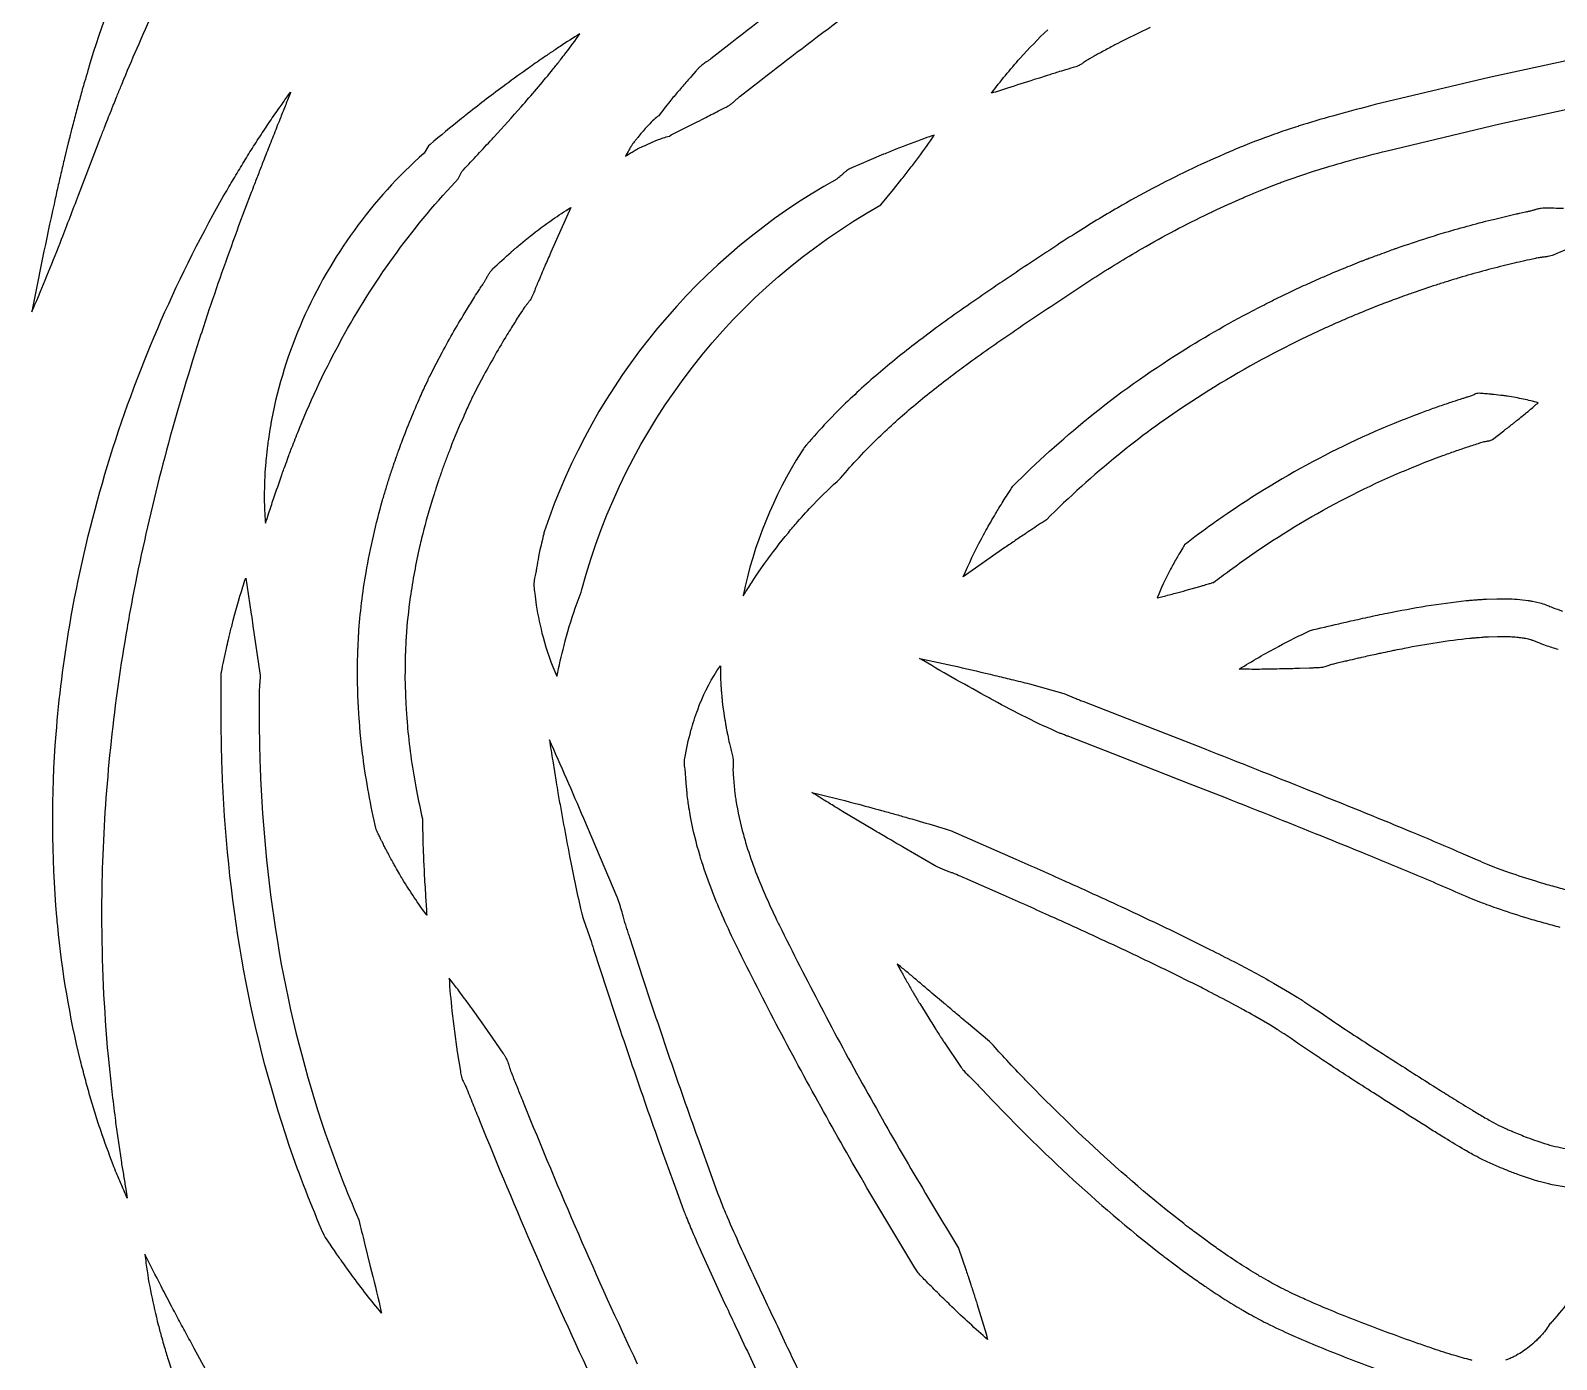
# Model space of a CAD drawing. Header units: millimetres. Extents: x 4236 to 5436, y 1579 to 2339.
# Drawn here: x 4938.1 to 5004.5, y 2000.5 to 2058.3 of the extents above; entities that cross this region are included whole.
import ezdxf

# ---------------------------------------------------------------- set-up
doc = ezdxf.new("R2010")
doc.units = ezdxf.units.MM
doc.layers.add('Default', color=70, linetype='Continuous')

msp = doc.modelspace()

# ---------------------------------------------------------------- linework, layer by layer
at = {"layer": 'Default'}
for points in [[(4942.515, 2061.912, 0.029066), (4940.623, 2056.71, -0.000669), (4940.575, 2056.545, -0.000533), (4940.429, 2056.05, 0.001612), (4940.333, 2055.72, 0.003094), (4940.241, 2055.389, 0.001201), (4940.062, 2054.726, 0.003), (4939.89, 2054.063, -0.000606), (4939.868, 2053.98, -0.000494), (4939.804, 2053.732, 0.001439), (4939.761, 2053.566, 0.002768), (4939.72, 2053.4), (4939.56, 2052.735, 0.001248), (4939.403, 2052.07, 0.002406), (4939.25, 2051.404, 0.001062), (4939.102, 2050.738, 0.006189), (4938.137, 2046.059, 0.001395), (4938.274, 2046.373, 0.008933), (4939.433, 2049.219, 0.00186), (4940.166, 2051.127), (4941.139, 2053.662, -0.002275), (4941.323, 2054.135, -0.001635), (4941.635, 2054.92, -0.001564), (4941.697, 2055.077, -0.002377), (4941.822, 2055.39, -0.000931), (4942.013, 2055.858, 0.001392), (4942.14, 2056.17, -0.005378), (4942.8, 2057.714, -0.015963), (4944.375, 2061.026, -0.004582)], [(4972.207, 2060.531, 0.003781), (4968.581, 2057.762), (4967.667, 2057.051, -0.013789), (4967.565, 2056.978, -0.00309), (4967.506, 2056.938, 0.002087), (4967.417, 2056.879, 0.005321), (4967.358, 2056.838, 0.02214), (4967.218, 2056.728, 0.019994), (4967.116, 2056.627, 0.001905), (4967.021, 2056.519), (4966.83, 2056.3, 0.00128), (4966.449, 2055.863, 0.003282), (4966.072, 2055.422, 0.001622), (4965.884, 2055.2, 0.003055), (4965.407, 2054.583, 0.018692), (4965.2, 2054.409, 0.018873), (4964.962, 2054.175, 0.019186), (4964.587, 2053.749), (4964.494, 2053.635, -0.002074), (4964.454, 2053.583, -0.015924), (4964.378, 2053.496, 0.016589), (4964.309, 2053.407, 0.013437), (4964.236, 2053.302, 0.006256), (4964.198, 2053.241, 0.01084), (4964.109, 2053.09, 0.004766), (4963.959, 2052.816, 0.002784), (4964.076, 2052.891, -0.003021), (4964.25, 2053.003, -0.004577), (4964.336, 2053.056, -0.006887), (4964.437, 2053.115, -0.013156), (4964.537, 2053.167, -0.019755), (4964.675, 2053.227, 0.001924), (4964.782, 2053.277), (4964.906, 2053.334, -0.000854), (4965.03, 2053.389, -0.002226), (4965.153, 2053.443, -0.003138), (4965.244, 2053.482, -0.008025), (4965.396, 2053.543, -0.013083), (4965.606, 2053.618, -0.019074), (4965.868, 2053.694), (4965.949, 2053.746), (4966.469, 2054.004), (4966.985, 2054.266, 0.002367), (4967.372, 2054.462, 0.000819), (4968.013, 2054.793), (4968.27, 2054.926, 0.001683), (4968.334, 2054.959, 0.0068), (4968.429, 2055.01, 0.012889), (4968.563, 2055.097, 0.017813), (4968.659, 2055.175, 0.00535), (4968.712, 2055.222, 0.002098), (4968.791, 2055.294, -0.003107), (4968.844, 2055.341, -0.006502), (4968.898, 2055.388, -0.009911), (4968.953, 2055.432), (4969.847, 2056.129, -0.003861), (4973.448, 2058.878, -0.004903)], [(4986.786, 2058.422, 0.00917), (4985.352, 2057.712, 0.001509), (4985.149, 2057.606, 0.001922), (4984.646, 2057.335, 0.002687), (4984.446, 2057.224, 0.001663), (4984.346, 2057.168), (4984.146, 2057.056, 0.001061), (4984.047, 2057, 0.011988), (4983.95, 2056.939, 0.006619), (4983.88, 2056.889, -0.002266), (4983.762, 2056.807, -0.048742), (4983.621, 2056.737, -0.019678), (4983.552, 2056.714, 0.001047), (4983.099, 2056.577, 0.002267), (4982.76, 2056.472, 0.001002), (4982.647, 2056.436, 0.00231), (4982.533, 2056.402, 0.002807), (4982.305, 2056.33, -0.000047), (4981.964, 2056.221, -0.003234), (4981.735, 2056.15, -0.001062), (4980.583, 2055.779, -0.002411), (4979.88, 2055.558, -0.024331), (4981.128, 2057.082, -0.0167), (4982.326, 2058.323, -0.002052)], [(5006.494, 2057.317), (5001.531, 2056.241), (4996.574, 2055.062, 0.00556), (4994.921, 2054.624, 0.00092), (4994.714, 2054.567, 0.007818), (4993.266, 2054.136, 0.001556), (4993.059, 2054.07, 0.012216), (4991.616, 2053.567), (4991.207, 2053.41), (4990.805, 2053.248, 0.000792), (4990.705, 2053.207, 0.004407), (4990.007, 2052.913, 0.009593), (4988.433, 2052.196, 0.019163), (4985.376, 2050.582, 0.00994), (4983.536, 2049.466, 0.00415), (4982.457, 2048.769, 0.001181), (4982.101, 2048.534, 0.001034), (4981.044, 2047.829, 0.000914), (4980.339, 2047.356, 0.001514), (4979.635, 2046.878, 0.002157), (4978.933, 2046.394, 0.00447), (4977.885, 2045.651, 0.005845), (4976.847, 2044.884, 0.013486), (4975.154, 2043.535, 0.017245), (4973.534, 2042.075, 0.025977), (4971.731, 2040.147, 0.002756), (4971.611, 2039.959, 0.09076), (4969.075, 2033.706, 0.001032), (4969.194, 2033.886, 0.003757), (4969.543, 2034.424), (4969.78, 2034.776), (4970.024, 2035.121, -0.017964), (4971.044, 2036.449, -0.005575), (4971.448, 2036.922, -0.0129), (4972.144, 2037.681, -0.019408), (4973.314, 2038.819, -0.025714), (4974.971, 2040.589, -0.016928), (4976.487, 2041.955, -0.01306), (4978.095, 2043.237, -0.003956), (4978.759, 2043.732, -0.004774), (4979.772, 2044.459, -0.003399), (4980.802, 2045.172, -0.001518), (4981.495, 2045.643, -0.000913), (4982.193, 2046.111, -0.001029), (4983.243, 2046.812, -0.001204), (4983.591, 2047.042, -0.002677), (4984.291, 2047.496, -0.005166), (4985.345, 2048.158, -0.006477), (4986.411, 2048.793, -0.018938), (4989.327, 2050.333, -0.001106), (4989.513, 2050.421, -0.008743), (4990.826, 2051.016, -0.001056), (4991.015, 2051.097, -0.004185), (4991.585, 2051.334), (4991.967, 2051.488), (4992.345, 2051.634, -0.001866), (4992.536, 2051.705, -0.011733), (4993.888, 2052.165, -0.001241), (4994.085, 2052.227, -0.007315), (4995.473, 2052.633, -0.005332), (4997.086, 2053.06), (5001.987, 2054.225), (5006.927, 2055.296, 0.00104)], [(5005.317, 2048.937, 0.003908), (5004.32, 2048.523, -0.028667), (5004.21, 2048.487, -0.020392), (5004.097, 2048.462, -0.007858), (5004.032, 2048.452, -0.004763), (5003.967, 2048.443, -0.002173), (5003.869, 2048.43, 0.002325), (5003.803, 2048.422, 0.010544), (5003.705, 2048.408, 0.007594), (5003.608, 2048.39, 0.003297), (5003.544, 2048.376, 0.004346), (5003.287, 2048.32, 0.005585), (5002.389, 2048.113, 0.00063), (5002.261, 2048.082, 0.01199), (5000.229, 2047.532, 0.005773), (4999.725, 2047.379, 0.003437), (4999.224, 2047.218, 0.002203), (4998.225, 2046.885, 0.003049), (4997.977, 2046.797, 0.001567), (4997.73, 2046.706, -0.000613), (4997.36, 2046.569, -0.000698), (4997.236, 2046.524, -0.002317), (4997.113, 2046.478, 0.001537), (4996.927, 2046.41, 0.006552), (4996.743, 2046.339), (4996.255, 2046.141, 0.007501), (4995.524, 2045.842, 0.002805), (4995.041, 2045.633, 0.001133), (4994.319, 2045.313), (4993.367, 2044.863, 0.003055), (4993.131, 2044.746, 0.001572), (4992.896, 2044.628, -0.000609), (4992.544, 2044.449, -0.000697), (4992.426, 2044.389, 0.026888), (4988.343, 2041.995, 0.024261), (4985.386, 2039.822, 0.026115), (4982.268, 2037.007, 0.003385), (4981.929, 2036.787, 0.001982), (4981.592, 2036.563, 0.000699), (4981.368, 2036.413, 0.002638), (4981.142, 2036.262, 0.001422), (4980.917, 2036.109, -0.00079), (4980.467, 2035.802), (4978.653, 2034.536, -0.021822), (4979.441, 2036.177, -0.004041), (4979.641, 2036.546, -0.006518), (4979.846, 2036.913, -0.00352), (4980.059, 2037.276, -0.001006), (4980.203, 2037.517, -0.005681), (4980.576, 2038.113, -0.002448), (4980.806, 2038.467, -0.025819), (4984.082, 2041.425, -0.03096), (4988.127, 2044.315, -0.020764), (4991.478, 2046.225, 0.00127), (4991.723, 2046.35, -0.000932), (4992.092, 2046.537, -0.002276), (4992.338, 2046.66, -0.001493), (4992.462, 2046.72), (4993.458, 2047.192, -0.001277), (4994.213, 2047.526, -0.002809), (4994.719, 2047.745, -0.007151), (4995.483, 2048.059), (4995.994, 2048.265, -0.005008), (4996.122, 2048.315, -0.002609), (4996.251, 2048.363, 0.000882), (4996.445, 2048.434, 0.001093), (4996.51, 2048.458, 0.001264), (4996.768, 2048.553, -0.000931), (4997.156, 2048.697, -0.002271), (4997.415, 2048.791, -0.001489), (4997.545, 2048.836, -0.002964), (4998.852, 2049.27, -0.007359), (4999.642, 2049.513, -0.011968), (5001.769, 2050.089, -0.005155), (5002.708, 2050.308, -0.0009), (5002.843, 2050.338), (5003.112, 2050.397, 0.008219), (5003.246, 2050.426, 0.011823), (5003.38, 2050.461, 0.0021), (5003.513, 2050.5, -0.004656), (5003.646, 2050.536, -0.03048), (5003.798, 2050.564, -0.020286), (5003.919, 2050.573, -0.005353), (5004.341, 2050.569, -0.003015), (5004.762, 2050.557, -0.000975)], [(5004.536, 2031.368, -0.014543), (5003.985, 2031.545, -0.011403), (5003.652, 2031.673, 0.008426), (5003.57, 2031.708, 0.013559), (5003.467, 2031.746, -0.004341), (5003.337, 2031.793), (5003.181, 2031.828), (5003.103, 2031.847, 0.020182), (5003.017, 2031.86, 0.013651), (5002.798, 2031.889, 0.01203), (5002.521, 2031.912, 0.007543), (5002.284, 2031.922), (5001.896, 2031.925), (5001.498, 2031.91, 0.008368), (5001.398, 2031.906, 0.00512), (5001.298, 2031.899, 0.002023), (5001.197, 2031.891), (5001.096, 2031.883, -0.001498), (5000.995, 2031.875, 0.000851), (5000.844, 2031.863, 0.002367), (5000.692, 2031.85, 0.012758), (4999.263, 2031.662, 0.009105), (4997.828, 2031.411, 0.002043), (4997.417, 2031.33, 0.001951), (4997.212, 2031.288, 0.001069), (4996.802, 2031.201, -0.000407), (4996.597, 2031.157, 0.003804), (4996.29, 2031.091, 0.002201), (4995.982, 2031.022, 0.000761), (4995.778, 2030.975, -0.000899), (4995.368, 2030.88, 0.001123), (4995.163, 2030.833, 0.002168), (4994.908, 2030.771, -0.000926), (4994.805, 2030.747, 0.003885), (4994.703, 2030.721, 0.005917), (4994.627, 2030.7, 0.008309), (4994.551, 2030.678, -0.003056), (4994.376, 2030.62, -0.019473), (4994.274, 2030.593, -0.025996), (4994.143, 2030.574, -0.00293), (4993.982, 2030.568, -0.000051), (4993.82, 2030.564, 0.003269), (4993.712, 2030.56), (4993.28, 2030.543, 0.001584), (4993.064, 2030.537, -0.000977), (4992.739, 2030.528, -0.002593), (4992.521, 2030.523, -0.001709), (4992.412, 2030.522, -0.001482), (4991.976, 2030.513, -0.002735), (4991.538, 2030.507, -0.008921), (4990.655, 2030.516, -0.017734), (4992.371, 2031.506, -0.010783), (4993.739, 2032.196, -0.000862), (4994.991, 2032.49, -0.001961), (4995.829, 2032.681, -0.003143), (4996.669, 2032.864, -0.001866), (4997.091, 2032.951, -0.009401), (4998.794, 2033.262, -0.013826), (5000.528, 2033.495, -0.002979), (5000.638, 2033.505, -0.001572), (5000.749, 2033.514, 0.00042), (5000.971, 2033.532, -0.000172), (5001.137, 2033.545, -0.006179), (5001.304, 2033.556, -0.007065), (5001.417, 2033.561), (5001.868, 2033.579), (5002.329, 2033.575, -0.010701), (5002.74, 2033.554, -0.01906), (5003.225, 2033.501, -0.002748), (5003.287, 2033.491, 0.005651), (5003.348, 2033.482, -0.007553), (5003.411, 2033.471), (5003.54, 2033.442), (5003.797, 2033.381, -0.006575), (5004.068, 2033.286, -0.006566), (5004.278, 2033.203, 0.017599), (5004.721, 2033.041, 0.012938)], [(5004.621, 2019.286, -0.00407), (5003.924, 2019.472, -0.005858), (5003.231, 2019.672, -0.009676), (5002.025, 2020.058, -0.001594), (5001.854, 2020.117, -0.003476), (5001.427, 2020.271, -0.003309), (5001.171, 2020.367), (5000.829, 2020.501), (5000.656, 2020.571), (5000.495, 2020.64, 0.004964), (4998.263, 2021.602, 0.002817), (4996.027, 2022.527, 0.000944), (4994.531, 2023.134, 0.001985), (4990.027, 2024.929, 0.000438), (4988.522, 2025.521), (4985.51, 2026.7), (4983.249, 2027.58, 0.001001), (4983.107, 2027.635, 0.002173), (4983.013, 2027.671, 0.005354), (4982.87, 2027.723, -0.023456), (4979.959, 2029.164, -0.00039), (4979.601, 2029.36, -0.008085), (4976.756, 2030.977, -0.008802), (4980.029, 2030.244, -0.00059), (4980.743, 2030.07, -0.001841), (4981.535, 2029.874), (4983.03, 2029.462, -0.005055), (4983.1, 2029.433), (4983.472, 2029.271, 0.004204), (4983.565, 2029.232, 0.002812), (4983.659, 2029.194, 0.001524), (4983.753, 2029.157, 0.000666), (4983.847, 2029.121), (4986.111, 2028.24), (4989.127, 2027.06, -0.001448), (4993.646, 2025.271, -0.000706), (4995.15, 2024.667, -0.002182), (4998.154, 2023.44, -0.004014), (5000.402, 2022.486, -0.001193), (5001.218, 2022.129), (5001.293, 2022.097), (5001.447, 2022.034), (5001.761, 2021.911, 0.004468), (5002.079, 2021.792, 0.001453), (5002.24, 2021.735, 0.001112), (5002.401, 2021.677, 0.010216), (5003.541, 2021.305, 0.001244), (5003.705, 2021.255, 0.006268), (5004.366, 2021.065, 0.004393), (5005.03, 2020.888, 0.001642)], [(4971.5, 1999.992, -0.000267), (4971.103, 2000.827, -0.001377), (4969.918, 2003.335, -0.000923), (4969.528, 2004.172, -0.002672), (4968.952, 2005.427, -0.004669), (4968.398, 2006.681, -0.001036), (4968.31, 2006.889, -0.003227), (4968.181, 2007.201, -0.005274), (4968.059, 2007.509), (4967.981, 2007.715), (4967.743, 2008.365), (4967.116, 2010.102, -0.003479), (4965.895, 2013.588, -0.003405), (4964.719, 2017.089), (4964.146, 2018.845, -0.000123), (4964.076, 2019.065, -0.001275), (4964.005, 2019.284, -0.003001), (4963.936, 2019.505, -0.004726), (4963.871, 2019.726, 0.002087), (4963.809, 2019.949, 0.003518), (4963.762, 2020.115, 0.006032), (4963.711, 2020.281, 0.008539), (4963.656, 2020.445, 0.011013), (4963.594, 2020.607), (4962.141, 2024.027, 0.001658), (4961.405, 2025.737, 0.002346), (4960.653, 2027.446, 0.004544), (4960.795, 2026.523), (4960.943, 2025.601, 0.0004), (4961.022, 2025.141, 0.001395), (4961.142, 2024.451, 0.002829), (4961.269, 2023.763, 0.003241), (4961.53, 2022.388, 0.003708), (4962, 2020.104, 0.0154), (4962.058, 2019.879, 0.008115), (4962.11, 2019.713, 0.005146), (4962.166, 2019.548, 0.002385), (4962.284, 2019.22, -0.006735), (4962.395, 2018.89, -0.001438), (4962.501, 2018.559, 0.002573), (4962.573, 2018.338), (4963.148, 2016.572, 0.00331), (4964.331, 2013.051, 0.003392), (4965.559, 2009.546), (4966.19, 2007.799), (4966.429, 2007.144), (4966.515, 2006.917, 0.003553), (4966.604, 2006.691, 0.003703), (4966.739, 2006.359, 0.001931), (4966.877, 2006.032, 0.00323), (4967.255, 2005.172, 0.003135), (4967.833, 2003.898, 0.001357), (4968.421, 2002.634, 0.000498), (4968.816, 2001.794, 0.000915), (4970.007, 1999.281)], [(5005.145, 2007.97, -0.044437), (5003.762, 2008.218, -0.009263), (5003.458, 2008.306, -0.015487), (5002.77, 2008.54, -0.006735), (5002.3, 2008.723, -0.002536), (5001.934, 2008.872, -0.013371), (5001.41, 2009.101, -0.009161), (5001.17, 2009.219, -0.008036), (5000.805, 2009.415, -0.003898), (5000.542, 2009.564, -0.000927), (5000.455, 2009.614, -0.005666), (4999.609, 2010.121, -0.00181), (4999.111, 2010.43, -0.001549), (4997.798, 2011.258, -0.000813), (4996.492, 2012.09, -0.003591), (4994.535, 2013.358, -0.001829), (4993.887, 2013.789), (4993.24, 2014.227), (4992.919, 2014.447), (4992.613, 2014.65, 0.007966), (4992.498, 2014.725, 0.002777), (4992.42, 2014.775, 0.000771), (4992.301, 2014.848), (4991.985, 2015.045), (4991.334, 2015.424, 0.006986), (4990.337, 2015.974, 0.004414), (4989.322, 2016.505, 0.001465), (4988.64, 2016.853, 0.005963), (4985.878, 2018.195, 0.004148), (4983.082, 2019.487, 0.001388), (4982.38, 2019.805, 0.001589), (4980.267, 2020.745), (4978.854, 2021.364, -0.000068), (4978.589, 2021.48, 0.006225), (4978.278, 2021.612, 0.004514), (4978.144, 2021.665, -0.001685), (4977.918, 2021.75, -0.004874), (4977.783, 2021.804, -0.008359), (4977.65, 2021.86, -0.021614), (4977.434, 2021.968), (4976.087, 2022.744, 0.000806), (4975.415, 2023.136, -0.001775), (4974.911, 2023.432, -0.000987), (4974.744, 2023.531), (4973.403, 2024.329, 0.001411), (4973.07, 2024.534, -0.001011), (4972.569, 2024.839, -0.002492), (4972.237, 2025.046, -0.001634), (4972.071, 2025.15, -0.004877), (4973.968, 2024.675, -0.003829), (4975.099, 2024.37, -0.002737), (4975.663, 2024.213, -0.000602), (4976.226, 2024.053, 0.000391), (4976.601, 2023.947, -0.002517), (4977.723, 2023.615, -0.00067), (4978.096, 2023.503), (4980.933, 2022.258, -0.001591), (4983.058, 2021.312, -0.001382), (4983.765, 2020.992, -0.003783), (4986.584, 2019.69, -0.005606), (4989.383, 2018.33, -0.002452), (4990.426, 2017.796, -0.009943), (4992.153, 2016.861), (4992.837, 2016.461), (4993.178, 2016.25, -0.000829), (4993.306, 2016.171, -0.002686), (4993.391, 2016.117, -0.007113), (4993.518, 2016.033), (4993.857, 2015.808), (4994.173, 2015.592), (4994.807, 2015.163, 0.004539), (4996.734, 2013.899, 0.000987), (4997.382, 2013.483, 0.001214), (4999.336, 2012.241, 0.000774), (4999.986, 2011.833, 0.003483), (5000.799, 2011.332, 0.00351), (5001.286, 2011.043, 0.003119), (5001.527, 2010.905, 0.009339), (5001.924, 2010.691, 0.016247), (5002.313, 2010.507, 0.004455), (5002.479, 2010.436, 0.001749), (5002.567, 2010.4, 0.006363), (5003.176, 2010.154, 0.008627), (5003.602, 2009.997, 0.009333), (5003.941, 2009.887, 0.035604), (5004.863, 2009.67, 0.017509)], [(5000.794, 2000.459, -0.002788), (5000.647, 2000.495, -0.011252), (4999.903, 2000.705, -0.007897), (4998.996, 2000.999, -0.002201), (4998.389, 2001.209, -0.007167), (4995.966, 2002.101, -0.005621), (4994.771, 2002.576, -0.007678), (4993.596, 2003.077, -0.002779), (4993.306, 2003.208, -0.010016), (4992.457, 2003.618, -0.008241), (4992.25, 2003.726, -0.002979), (4991.911, 2003.914), (4991.606, 2004.085, -0.002422), (4991.539, 2004.125, -0.000911), (4991.438, 2004.187, 0.001456), (4991.371, 2004.228, -0.011583), (4990.57, 2004.73, -0.006889), (4989.783, 2005.267, -0.001746), (4989.263, 2005.634), (4988.751, 2006.017, -0.002072), (4988.495, 2006.208, -0.003233), (4988.367, 2006.304, -0.005412), (4988.241, 2006.403), (4987.486, 2006.998), (4987.238, 2007.202, -0.019529), (4983.393, 2010.621), (4982.472, 2011.523), (4982.242, 2011.749), (4981.565, 2012.441, -0.004412), (4981.226, 2012.786, -0.006198), (4980.453, 2013.61, -0.000191), (4979.798, 2014.323), (4978.797, 2015.16, -0.001218), (4978.734, 2015.212, -0.003897), (4978.421, 2015.476, -0.000257), (4978.172, 2015.688, 0.002378), (4977.922, 2015.9, 0.002168), (4977.796, 2016.005), (4977.291, 2016.427, -0.002618), (4977.103, 2016.587, -0.000594), (4976.915, 2016.748, 0.001145), (4976.79, 2016.855, 0.000418), (4976.538, 2017.067, 0.002013), (4976.157, 2017.386, 0.004061), (4975.771, 2017.701, 0.002997), (4975.93, 2017.41, 0.002645), (4976.174, 2016.976, 0.000787), (4976.421, 2016.544, -0.000276), (4976.505, 2016.401, 0.000794), (4976.63, 2016.186, 0.002973), (4976.757, 2015.972), (4977.106, 2015.41, 0.003811), (4977.46, 2014.849, -0.000592), (4977.505, 2014.779, 0.000058), (4977.638, 2014.569, 0.002487), (4977.728, 2014.429, 0.00449), (4977.82, 2014.291), (4978.566, 2013.194, 0.012597), (4978.641, 2013.096, 0.024998), (4978.778, 2012.942, 0.004831), (4978.822, 2012.898, 0.004198), (4978.896, 2012.827, -0.002085), (4979.015, 2012.713, -0.007266), (4979.188, 2012.537, -0.002953), (4979.357, 2012.357, 0.002136), (4979.47, 2012.238), (4979.921, 2011.758), (4981.072, 2010.582), (4981.306, 2010.351), (4982.247, 2009.428, 0.020035), (4986.193, 2005.921), (4986.448, 2005.71), (4987.23, 2005.096, 0.006853), (4987.426, 2004.943, 0.002581), (4987.758, 2004.694), (4988.291, 2004.297, 0.000892), (4988.563, 2004.104, 0.002935), (4989.11, 2003.722, 0.003768), (4989.524, 2003.44, 0.013635), (4990.555, 2002.789, -0.000506), (4990.663, 2002.723, 0.001607), (4990.735, 2002.679, 0.003049), (4990.808, 2002.636), (4991.106, 2002.47, 0.003225), (4991.479, 2002.264, 0.008429), (4991.705, 2002.145, 0.001824), (4991.857, 2002.069, 0.010864), (4992.921, 2001.567, 0.007389), (4994.144, 2001.046, 0.005237), (4995.371, 2000.559, 0.006907), (4997.841, 1999.649, 0.000869)], [(4964.482, 2000.299, -0.007736), (4961.924, 2005.944, -0.006207), (4959.527, 2011.665, -0.000461), (4959.381, 2012.025, -0.001331), (4959.164, 2012.565, -0.002483), (4958.951, 2013.107, -0.006341), (4958.929, 2013.176, -0.003405), (4958.893, 2013.293, 0.004631), (4958.872, 2013.362, 0.008952), (4958.831, 2013.477, 0.02398), (4958.797, 2013.554, 0.021891), (4958.743, 2013.65, 0.00519), (4958.675, 2013.754, 0.001186), (4958.633, 2013.816), (4958.186, 2014.474), (4957.729, 2015.13), (4957.262, 2015.783, 0.000619), (4957.144, 2015.945, 0.0018), (4956.904, 2016.27, 0.002912), (4956.661, 2016.593, 0.006527), (4956.286, 2017.074, 0.010886), (4956.411, 2015.661, 0.009414), (4956.644, 2013.868), (4956.777, 2013.028, 0.00417), (4956.798, 2012.905, 0.014753), (4956.825, 2012.785, 0.027218), (4956.857, 2012.692, 0.015333), (4956.896, 2012.603, 0.006076), (4956.928, 2012.537, 0.0016), (4956.983, 2012.427, -0.005506), (4957.026, 2012.339, -0.002468), (4957.174, 2011.977, -0.000411), (4957.464, 2011.252, 0.002056), (4957.611, 2010.89, 0.006502), (4960.029, 2005.12, 0.007928), (4962.613, 1999.416)], [(4945.935, 1999.631), (4945.202, 2000.979, -0.002243), (4945.017, 2001.315, -0.001195), (4944.835, 2001.652, 0.000764), (4944.472, 2002.326, -0.001395), (4944.291, 2002.665, -0.003257), (4943.758, 2003.688, -0.001848), (4943.056, 2005.071, 0.005869), (4943.102, 2004.683, 0.017424), (4943.329, 2003.335, 0.01283), (4943.638, 2002.003, 0.00605), (4943.788, 2001.437, 0.002594), (4943.895, 2001.061, 0.001726), (4944.06, 2000.501, 0.00036), (4944.177, 2000.13, 0.001053)], [(5005.041, 2003.13, -0.045347), (5004.27, 2002.154, 0.024068), (5004.145, 2002, 0.008484), (5003.96, 2001.738, -0.015546), (5003.848, 2001.602, -0.011065), (5003.729, 2001.472, -0.00707), (5003.582, 2001.323, -0.023594), (5003.273, 2001.05, -0.043453), (5002.718, 2000.679, -0.020514), (5002.574, 2000.602, -0.008309), (5002.485, 2000.562, -0.005204), (5002.395, 2000.524, -0.002847), (5002.246, 2000.463)]]:
    msp.add_lwpolyline(points, format="xyb", dxfattribs=at)
for points in [[(4949.056, 2039.097, 0.002416), (4949.152, 2039.353, 0.001171), (4949.291, 2039.737, -0.001113), (4949.384, 2039.992, -0.000294), (4949.484, 2040.245, 0.000835), (4949.634, 2040.623, 0.003157), (4949.78, 2041, -0.028379), (4951.612, 2044.86, -0.031229), (4953.866, 2048.435, -0.03113), (4956.554, 2051.699), (4956.679, 2051.834), (4956.834, 2052.149, 0.001171), (4957.456, 2052.809, 0.00251), (4958.075, 2053.476, 0.000585), (4958.245, 2053.661, 0.005421), (4959.426, 2054.972, 0.004039), (4960.088, 2055.738, 0.005752), (4960.737, 2056.518, 0.002221), (4961.055, 2056.915, 0.003914), (4961.369, 2057.317, 0.012185), (4961.974, 2058.142, 0.009233), (4961.112, 2057.592, 0.002745), (4960.69, 2057.309, 0.001399), (4960.27, 2057.022, 0.003557), (4959.648, 2056.586, 0.00453), (4958.625, 2055.843, 0.008017), (4957.021, 2054.612, 0.001262), (4956.823, 2054.455, 0.007702), (4955.457, 2053.327), (4955.385, 2053.266), (4955.196, 2052.96, 0.106965), (4949.915, 2045.692, 0.056661), (4948.564, 2041.356, 0.001647), (4948.54, 2041.217, 0.002564), (4948.494, 2040.937, 0.001292), (4948.429, 2040.518, -0.001095), (4948.386, 2040.24, 0.001526), (4948.329, 2039.677, 0.001864), (4948.303, 2039.397, 0.00297), (4948.279, 2039.117, 0.001126), (4948.272, 2038.976, 0.006661), (4948.244, 2037.993, 0.004216), (4948.257, 2037.571, 0.008828), (4948.296, 2036.87, 0.004798), (4948.435, 2037.268, 0.006458), (4948.649, 2037.928, 0.006964), (4949.007, 2038.969, 0.001556)], [(4941.806, 2010.606, -0.001478), (4941.865, 2010.221, -0.001487), (4941.977, 2009.45, -0.000258), (4942.032, 2009.063, -0.000735), (4942.129, 2008.484, -0.002404), (4942.223, 2007.903, -0.002698), (4942.282, 2007.514, -0.004059), (4942.048, 2008.055, -0.002151), (4941.82, 2008.6, -0.000589), (4941.67, 2008.965, -0.003824), (4941.133, 2010.447, -0.002408), (4941.013, 2010.823, -0.001383), (4940.895, 2011.2, -0.000719), (4940.661, 2011.955, -0.001825), (4940.558, 2012.336, -0.001089), (4940.355, 2013.101, 0.000307), (4940.253, 2013.484, -0.035538), (4939.261, 2019.348, -0.002183), (4939.224, 2019.744, -0.04163), (4939.194, 2027.692, -0.023018), (4939.784, 2032.428, -0.055703), (4943.304, 2044.595, -0.02722), (4946.03, 2050.29, -0.00111), (4946.612, 2051.319, -0.001273), (4946.808, 2051.66, -0.000552), (4947.215, 2052.334, -0.002416), (4947.626, 2053.005, -0.002889), (4948.053, 2053.666, -0.00096), (4948.485, 2054.323, -0.0017), (4948.935, 2054.969, -0.003113), (4949.278, 2055.449, -0.001344), (4949.393, 2055.608, -0.00391), (4949.18, 2055.058, -0.001913), (4948.962, 2054.512, -0.000528), (4948.815, 2054.149, -0.001093), (4948.529, 2053.42, -0.00185), (4948.24, 2052.695, -0.002724), (4948.031, 2052.149, -0.000664), (4947.819, 2051.604, 0.000324), (4947.679, 2051.242), (4947.133, 2049.786, 0.007473), (4945.843, 2046.136, 0.005357), (4945.13, 2043.933, 0.026752), (4942.644, 2034.27, 0.006949), (4942.228, 2032.012, 0.033546), (4941.21, 2022.13, 0.008539), (4941.172, 2019.832, 0.023155), (4941.455, 2013.686), (4941.613, 2012.147, -0.001084), (4941.76, 2010.992, -0.001418)], [(4973.29, 2051.937, -0.006264), (4973.234, 2051.893, -0.003125), (4973.149, 2051.829, 0.186574), (4960.425, 2036.488, 0.001228), (4960.401, 2036.39, 0.002301), (4960.332, 2036.097, -0.000618), (4960.241, 2035.705, 0.002454), (4960.183, 2035.409, 0.000574), (4960.091, 2034.915, -0.005283), (4960.06, 2034.716, -0.008433), (4960.037, 2034.592, -0.011591), (4960.008, 2034.469, 0.011245), (4959.992, 2034.395, 0.029329), (4959.973, 2034.258, 0.0401), (4959.974, 2034.118, 0.002195), (4960.012, 2033.811, 0.001179), (4960.078, 2033.303, 0.026744), (4960.373, 2031.909, 0.039919), (4960.975, 2030.206, -0.011968), (4961.287, 2031.542, -0.019705), (4961.776, 2033.174), (4962.029, 2033.869, 0.040263), (4962.064, 2033.977, -0.202333), (4975.066, 2050.699), (4975.622, 2051.375), (4975.987, 2051.832, 0.002531), (4976.349, 2052.296, 0.00424), (4976.705, 2052.767, 0.012824), (4977.392, 2053.738, 0.004346), (4976.969, 2053.591, 0.009012), (4975.727, 2053.121, 0.001654), (4975.182, 2052.903), (4974.641, 2052.68), (4974.105, 2052.449), (4973.837, 2052.333, 0.012391), (4973.77, 2052.304, 0.0187), (4973.69, 2052.262, 0.032839), (4973.544, 2052.161, 0.005019), (4973.45, 2052.079, -0.000302), (4973.358, 2051.995, -0.01265)], [(4959.739, 2046.467, -0.004249), (4959.7, 2046.417, -0.002581), (4959.621, 2046.319, 0.014331), (4959.573, 2046.257, 0.009344), (4959.511, 2046.166, 0.002106), (4959.476, 2046.114), (4959.339, 2045.903, 0.00353), (4959.002, 2045.372, 0.003468), (4958.805, 2045.051, 0.012708), (4957.803, 2043.304), (4957.566, 2042.858), (4957.34, 2042.42, 0.014371), (4957.258, 2042.255, 0.003659), (4957.233, 2042.199), (4957.13, 2041.975, 0.003527), (4957.002, 2041.694, 0.003238), (4956.926, 2041.521, 0.011768), (4956.344, 2040.131, 0.003433), (4956.164, 2039.663, 0.003983), (4956.077, 2039.428, 0.002446), (4955.992, 2039.193, 0.001021), (4955.908, 2038.957, 0.00007), (4955.825, 2038.721, 0.000131), (4955.708, 2038.364, 0.00184), (4955.631, 2038.127, 0.005205), (4955.52, 2037.769, 0.014205), (4955.092, 2036.205, 0.004117), (4955.007, 2035.841, 0.020334), (4954.597, 2033.639, 0.019169), (4954.419, 2031.92, 0.008768), (4954.408, 2031.766, 0.002959), (4954.403, 2031.674, 0.001195), (4954.399, 2031.55, -0.001785), (4954.394, 2031.426, -0.001592), (4954.389, 2031.302, 0.000968), (4954.381, 2031.116, 0.002603), (4954.377, 2030.992, 0.001721), (4954.375, 2030.93), (4954.371, 2030.434), (4954.369, 2030.185), (4954.386, 2029.44), (4954.411, 2028.943, 0.007959), (4954.429, 2028.633, 0.002662), (4954.443, 2028.447, 0.000056), (4954.473, 2028.074, -0.000917), (4954.483, 2027.95, 0.024217), (4954.87, 2025.235, 0.009581), (4955.127, 2024.012, 0.005356), (4955.157, 2022.723, 0.004073), (4955.19, 2021.941, 0.003871), (4955.216, 2021.416, 0.001725), (4955.248, 2020.888, -0.001301), (4955.298, 2020.089, -0.001068), (4955.313, 2019.82, -0.024637), (4954.262, 2021.387, -0.003976), (4954.125, 2021.62, -0.00902), (4953.954, 2021.912, -0.003268), (4953.856, 2022.089, -0.003405), (4953.598, 2022.567, -0.008989), (4953.519, 2022.717, -0.002953), (4953.473, 2022.808, 0.000286), (4953.384, 2022.991, 0.001195), (4953.354, 2023.051, 0.001155), (4953.294, 2023.174, -0.001039), (4953.203, 2023.357, -0.002305), (4953.144, 2023.48, -0.001499), (4953.115, 2023.542, -0.024391), (4952.543, 2026.696, -0.009186), (4952.425, 2027.76, -0.002668), (4952.371, 2028.428, -0.006505), (4952.351, 2028.762, -0.001734), (4952.348, 2028.829), (4952.321, 2029.365), (4952.303, 2030.17), (4952.305, 2030.439), (4952.309, 2030.976, -0.003276), (4952.313, 2031.11, -0.001727), (4952.318, 2031.245, 0.000503), (4952.326, 2031.446, 0.000683), (4952.329, 2031.513, -0.003039), (4952.343, 2031.849, -0.006967), (4952.356, 2032.052, -0.026707), (4952.677, 2034.725, -0.013237), (4952.992, 2036.302, -0.014541), (4953.392, 2037.857, -0.0037), (4953.543, 2038.369, -0.00408), (4953.621, 2038.625, -0.002561), (4953.702, 2038.879, -0.001153), (4953.785, 2039.133, -0.000213), (4953.869, 2039.386, -0.000287), (4954.002, 2039.764, -0.001745), (4954.091, 2040.015, -0.004787), (4954.23, 2040.39, -0.01498), (4955.036, 2042.358, -0.005104), (4955.172, 2042.663, -0.001893), (4955.257, 2042.847), (4955.37, 2043.093, -0.016662), (4955.488, 2043.336), (4955.736, 2043.817), (4955.984, 2044.285, -0.012604), (4957.039, 2046.125, -0.005485), (4957.389, 2046.689, -0.001762), (4957.603, 2047.024, -0.002805), (4957.639, 2047.08, -0.001178), (4957.749, 2047.247, 0.006232), (4957.82, 2047.359, 0.010602), (4957.888, 2047.473, -0.003089), (4957.969, 2047.619, -0.005423), (4958.003, 2047.676, -0.019292), (4958.075, 2047.787, -0.034637), (4958.182, 2047.916, -0.009365), (4958.981, 2048.65, -0.003463), (4959.083, 2048.739, -0.002065), (4959.186, 2048.827, -0.001354), (4959.393, 2049.002), (4959.6, 2049.175), (4959.813, 2049.343, -0.015602), (4960.787, 2050.072, -0.015289), (4961.578, 2050.589), (4960.713, 2048.645, 0.001376), (4960.453, 2048.046, 0.003429), (4960.302, 2047.687, -0.002386), (4960.251, 2047.567, 0.000388), (4960.175, 2047.389, 0.002584), (4960.125, 2047.27, 0.001788), (4960.1, 2047.21, 0.001329), (4960.052, 2047.091, -0.000759), (4959.979, 2046.912, -0.002125), (4959.93, 2046.793, -0.001412), (4959.905, 2046.734, -0.038552), (4959.839, 2046.608, -0.020053), (4959.777, 2046.517, -0.007229)], [(5001.414, 2040.429, -0.003308), (5001.476, 2040.437, 0.009101), (5001.603, 2040.466, 0.052722), (5001.679, 2040.506), (5002.168, 2040.882, -0.00344), (5002.29, 2040.979, 0.000018), (5002.475, 2041.123, 0.003001), (5002.599, 2041.221, 0.002427), (5002.66, 2041.271, 0.000831), (5002.784, 2041.37, 0.002299), (5003.033, 2041.57, 0.003513), (5003.283, 2041.777, 0.007361), (5003.658, 2042.1, 0.018206), (5003.015, 2042.258, 0.013557), (5002.333, 2042.379, 0.007158), (5002.132, 2042.408, 0.00322), (5001.731, 2042.457, 0.001166), (5001.571, 2042.472, 0.00288), (5001.33, 2042.493, 0.004596), (5001.089, 2042.51, 0.036027), (5000.985, 2042.497, 0.014348), (5000.896, 2042.464, -0.000379), (5000.757, 2042.401, -0.018018), (5000.677, 2042.374, -0.00031), (5000.587, 2042.347, 0.006227), (5000.515, 2042.324, 0.000859), (5000.371, 2042.279, 0.003077), (4999.939, 2042.139, 0.00464), (4999.367, 2041.946, 0.006172), (4998.8, 2041.741, 0.030895), (4994.377, 2039.807, 0.029673), (4990.232, 2037.339, 0.004728), (4989.491, 2036.821, 0.009183), (4988.28, 2035.924, 0.000696), (4988.197, 2035.786, 0.002517), (4988.031, 2035.51, 0.003426), (4987.91, 2035.301, 0.012738), (4987.64, 2034.804, 0.027721), (4987.093, 2033.618, 0.004334), (4987.334, 2033.674, 0.00664), (4987.883, 2033.817, 0.001005), (4988.344, 2033.943), (4988.949, 2034.114, 0.002625), (4989.098, 2034.157, -0.000235), (4989.32, 2034.223, -0.002615), (4989.468, 2034.266, -0.002088), (4989.543, 2034.287, -0.005586), (4990.229, 2034.803, -0.007929), (4991.395, 2035.631, -0.029823), (4995.323, 2037.97, -0.03098), (4999.508, 2039.799, -0.005978), (5000.045, 2039.994, -0.004354), (5000.586, 2040.177, -0.003749), (5001.13, 2040.351), (5001.317, 2040.409, -0.018234)], [(4948.06, 2030.051, -0.004282), (4948.056, 2029.988, -0.00231), (4948.042, 2029.829, 0.010268), (4948.035, 2029.702, 0.00608), (4948.031, 2029.575, 0.00305), (4948.029, 2029.32, 0.004507), (4948.026, 2028.303, 0.007716), (4948.067, 2026.269, 0.034083), (4948.9, 2018.192, 0.038743), (4950.9, 2010.34, 0.020334), (4952.364, 2006.562, 0.002597), (4952.484, 2006.06, 0.000774), (4952.608, 2005.557), (4952.858, 2004.546, -0.004134), (4953.294, 2002.76, -0.000759), (4953.354, 2002.503, -0.015227), (4952.053, 2004.167, -0.004545), (4951.82, 2004.487, -0.002223), (4951.591, 2004.81, -0.000446), (4951.439, 2005.026, -0.00405), (4951.067, 2005.573, -0.001343), (4950.847, 2005.904, -0.020288), (4949.336, 2009.807, -0.039109), (4947.271, 2017.908, -0.034481), (4946.415, 2026.21, -0.007775), (4946.373, 2028.295, -0.004329), (4946.376, 2029.337, -0.003121), (4946.377, 2029.468, 0.002667), (4946.379, 2029.663, 0.006062), (4946.378, 2029.793, 0.004402), (4946.377, 2029.858, -0.002742), (4946.369, 2030.022, -0.004669), (4946.367, 2030.087, -0.019491), (4946.368, 2030.233, -0.030518), (4946.385, 2030.38, -0.004106), (4946.489, 2030.897, -0.001221), (4946.544, 2031.156, -0.000852), (4946.6, 2031.414, -0.000296), (4946.69, 2031.8, -0.001713), (4946.75, 2032.057, -0.003009), (4946.813, 2032.313, -0.001827), (4946.846, 2032.441, -0.015125), (4947.315, 2034.094, -0.004436), (4947.439, 2034.472, -0.003394), (4947.564, 2033.689, -0.001813), (4947.681, 2032.91, -0.00061), (4947.756, 2032.393), (4948.056, 2030.338, -0.02917), (4948.065, 2030.194, -0.011438), (4948.064, 2030.115, -0.00653)], [(4968.646, 2026.422, -0.004943), (4968.644, 2026.362, -0.001897), (4968.64, 2026.273, 0.002906), (4968.638, 2026.213, 0.014362), (4968.636, 2026.138, 0.010831), (4968.638, 2026.063, 0.007277), (4968.644, 2025.974), (4968.66, 2025.735, 0.002004), (4968.691, 2025.379, 0.005692), (4968.715, 2025.149, 0.009524), (4968.745, 2024.923, 0.006153), (4968.763, 2024.812, 0.027707), (4969.088, 2023.319, 0.005783), (4969.186, 2022.978, 0.018206), (4969.566, 2021.848, 0.013375), (4970.023, 2020.729, 0.008745), (4970.536, 2019.614, 0.001276), (4970.644, 2019.39, 0.006388), (4972.466, 2015.817, 0.011585), (4976.377, 2008.792, 0.005231), (4978.448, 2005.342), (4978.78, 2004.364, 0.001374), (4978.861, 2004.117, -0.000336), (4978.983, 2003.748, -0.001619), (4979.064, 2003.501, -0.001106), (4979.103, 2003.377, -0.00126), (4979.262, 2002.881, -0.00368), (4979.493, 2002.132, -0.0058), (4979.711, 2001.372, -0.008579), (4978.923, 2002.07, -0.006821), (4978.161, 2002.788, -0.00489), (4977.6, 2003.334, -0.003388), (4977.049, 2003.888, -0.001355), (4976.686, 2004.261, -0.005246), (4974.594, 2007.746, -0.011546), (4970.637, 2014.855, -0.006361), (4968.785, 2018.487, -0.007449), (4968.236, 2019.662, -0.012187), (4967.726, 2020.874, -0.01681), (4967.283, 2022.13, -0.003844), (4967.205, 2022.387, -0.026459), (4966.791, 2024.089, -0.006765), (4966.722, 2024.491, -0.010614), (4966.68, 2024.767, -0.008717), (4966.641, 2025.11, -0.002732), (4966.622, 2025.312, -0.001636), (4966.6, 2025.577, -0.002621), (4966.595, 2025.643, -0.001783), (4966.582, 2025.842, 0.004703), (4966.572, 2025.975, 0.00626), (4966.559, 2026.108, 0.002105), (4966.541, 2026.241, -0.004887), (4966.527, 2026.374, -0.031405), (4966.525, 2026.525, -0.02096), (4966.535, 2026.642, -0.022651), (4966.809, 2027.843, -0.021436), (4967.103, 2028.751, -0.056665), (4967.937, 2030.44, -0.009505), (4968.086, 2030.66, 0.001123), (4968.09, 2030.395, 0.006808), (4968.105, 2029.94, 0.008156), (4968.125, 2029.62, 0.00163), (4968.14, 2029.43, 0.002879), (4968.151, 2029.303, 0.006997), (4968.171, 2029.115), (4968.199, 2028.865), (4968.234, 2028.617, 0.00434), (4968.243, 2028.556, 0.00317), (4968.252, 2028.494, 0.00211), (4968.262, 2028.433, 0.001061), (4968.273, 2028.371, -0.001651), (4968.282, 2028.31, 0.001315), (4968.296, 2028.218, 0.004873), (4968.312, 2028.127, 0.000436), (4968.345, 2027.944, 0.002297), (4968.368, 2027.823, 0.006429), (4968.406, 2027.642, 0.007633), (4968.481, 2027.282, 0.003566), (4968.536, 2027.044, 0.002354), (4968.595, 2026.807, 0.000874), (4968.624, 2026.689, -0.031212), (4968.641, 2026.585, -0.022083), (4968.646, 2026.482, -0.00839)]]:
    msp.add_lwpolyline(points, format="xyb", close=True, dxfattribs=at)

doc.saveas('drawing.dxf')
